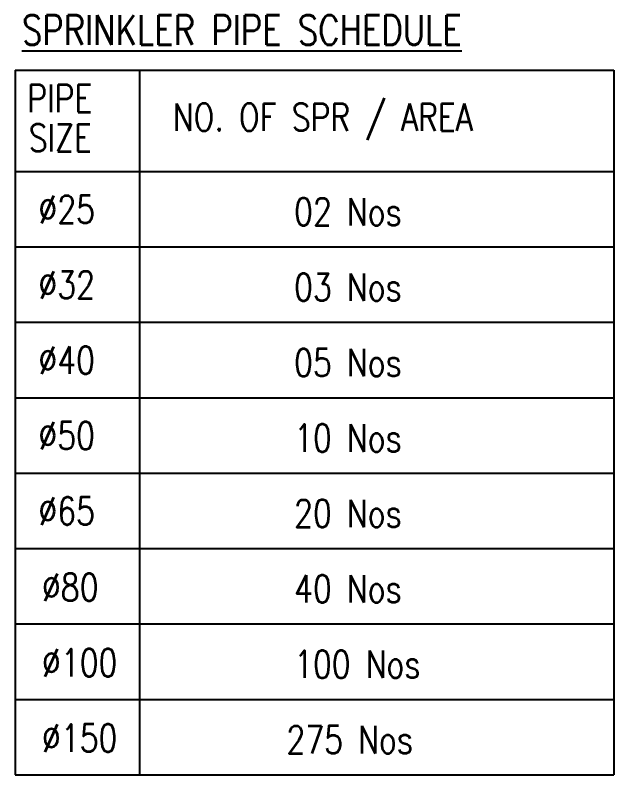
# Model space of a CAD drawing. Header units: millimetres. Extents: x -194958 to 83200, y -72620 to 64568.
# Drawn here: x -148267 to -143914, y -53027 to -47498 of the extents above; entities that cross this region are included whole.
import ezdxf
from ezdxf.enums import TextEntityAlignment as Align

# ---------------------------------------------------------------- set-up
doc = ezdxf.new("R2010")
doc.units = ezdxf.units.MM
doc.header["$LTSCALE"] = 200
doc.styles.add('GD-romans', font='romans.shx', dxfattribs={"width": 0.8})

msp = doc.modelspace()

# ---------------------------------------------------------------- linework, layer by layer
at = {"color": 7}
for p, q in [((-148267, -47898.1), (-143913.7, -47898.1)), ((-148267, -47898.1), (-148267, -53027.2)), ((-147362.1, -47898.1), (-147362.1, -53027.2)), ((-143913.7, -47898.1), (-143913.7, -53027.2)), ((-148267, -48635.9), (-143913.7, -48635.9)), ((-148267, -49184.8), (-143913.7, -49184.8)), ((-148267, -49733.7), (-143913.7, -49733.7)), ((-148267, -50282.6), (-143913.7, -50282.6)), ((-148267, -50831.5), (-143913.7, -50831.5)), ((-148267, -51380.5), (-143913.7, -51380.5)), ((-148267, -51929.4), (-143913.7, -51929.4)), ((-148267, -52478.3), (-143913.7, -52478.3)), ((-148267, -53027.2), (-143913.7, -53027.2))]:
    msp.add_line(p, q, dxfattribs=at)

# ---------------------------------------------------------------- texts
at = {"color": 7, "style": 'GD-romans', "width": 0.8}
for s, height, p in [('%%USPRINKLER PIPE SCHEDULE', 216, (-148218, -47714.3, -72.6)), ('PIPE', 200, (-148179.7, -48203.7, -80.7)), ('NO. OF SPR / AREA', 200, (-147120.6, -48340.3, -80.7)), ('SIZE', 200, (-148169.1, -48490.8, -80.7)), ('%%C25', 200, (-148098.2, -49011.5, -80.7)), ('%%C32', 200, (-148098.2, -49560.4, -80.7)), ('%%C40', 200, (-148098.2, -50109.3, -80.7)), ('%%C50', 200, (-148098.2, -50658.2, -80.7)), ('%%C65', 200, (-148098.2, -51207.1, -80.7)), ('%%C80', 200, (-148072.4, -51761.8, -80.7)), ('%%C100', 200, (-148072.4, -52310.7, -80.7)), ('%%C150', 200, (-148072.4, -52859.6, -80.7))]:
    msp.add_text(s, height=height, dxfattribs=at).set_placement(p)
for s, p in [('02 Nos', (-146239, -48929, -80.7)), ('03 Nos', (-146239, -49477.9, -80.7)), ('05 Nos', (-146239, -50026.8, -80.7)), ('10 Nos', (-146239, -50575.7, -80.7)), ('20 Nos', (-146239, -51124.6, -80.7)), ('40 Nos', (-146239, -51673.5, -80.7)), ('100 Nos', (-146239, -52222.4, -80.7)), ('275 Nos ', (-146294.1, -52771.3, -80.7))]:
    msp.add_text(s, height=200, dxfattribs=at).set_placement(p, align=Align.MIDDLE_LEFT)

doc.saveas('drawing.dxf')
